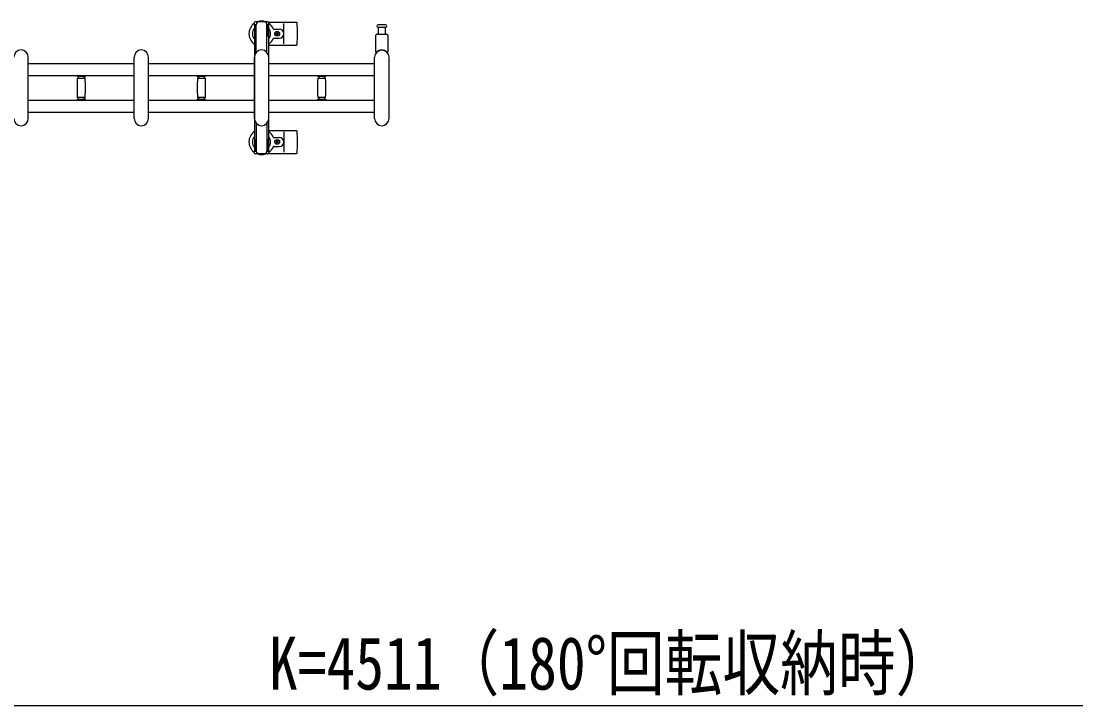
# Model space of a CAD drawing. Units: millimetres, scale not verified. Extents: x -16820 to 16820, y -11880 to 11880.
# Drawn here: x 10487 to 12242, y 1252 to 2391 of the extents above; entities that cross this region are included whole.
import ezdxf
from ezdxf.enums import TextEntityAlignment as Align

# ---------------------------------------------------------------- set-up
doc = ezdxf.new("R2010")
doc.units = ezdxf.units.MM
doc.header["$LTSCALE"] = 50
for name, color, linetype in [('0-3_YKK_13', 4, 'Continuous'), ('0-4_YKK_A1', 4, 'Continuous'), ('0-5_YKK_D', 6, 'Continuous')]:
    doc.layers.add(name, color=color, linetype=linetype)
doc.styles.add('ＭＳ ゴシック', font='')
doc.styles.get('ＭＳ ゴシック').set_extended_font_data('MS Gothic')

msp = doc.modelspace()

# ---------------------------------------------------------------- linework, layer by layer
at = {"layer": '0-3_YKK_13'}
for p, q in [((10897.38, 2390), (10876.78, 2390)), ((10899.11, 2389), (10945.18, 2389)), ((10899.38, 2385.2), (10899.38, 2388)), ((10924.08, 2353), (10924.08, 2387)), ((10876.28, 2381.7), (10877.08, 2381.7)), ((10876.28, 2371.19), (10876.28, 2381.7)), ((10877.88, 2365.2), (10876.28, 2371.19)), ((10877.08, 2368.2), (10877.08, 2385.2)), ((10878.08, 2338.94), (10878.08, 2385)), ((10896.08, 2385.2), (10899.38, 2385.2)), ((10896.08, 2338.94), (10896.08, 2385)), ((10896.27, 2365.2), (10897.88, 2371.19)), ((10897.08, 2368.2), (10897.08, 2385.2)), ((10897.88, 2381.7), (10897.08, 2381.7)), ((10897.88, 2371.19), (10897.88, 2381.7)), ((10907.37, 2377.5), (10916.58, 2377.5)), ((10911.76, 2370.44), (10910.88, 2370.44)), ((10914.4, 2369.56), (10915.28, 2369.56)), ((11079.08, 2369.5), (11095.08, 2369.5)), ((11080.83, 2381), (11093.33, 2381)), ((11081.58, 2369.5), (11081.58, 2381)), ((11092.58, 2381), (11092.58, 2369.5)), ((10877.88, 2365.2), (10878.08, 2365.2)), ((10896.27, 2365.2), (10896.08, 2365.2)), ((10907.37, 2362.5), (10916.58, 2362.5)), ((11077.08, 2339.67), (11077.08, 2367.5)), ((11097.08, 2367.5), (11097.08, 2339.67)), ((10899.08, 2351), (10945.18, 2351)), ((10499.08, 2229), (10499.08, 2331)), ((10675.08, 2229), (10675.08, 2331)), ((10699.08, 2229), (10699.08, 2331)), ((10875.08, 2229), (10875.08, 2331)), ((10899.08, 2229), (10899.08, 2331)), ((11075.08, 2229), (11075.08, 2331)), ((11099.08, 2229), (11099.08, 2331)), ((10580.08, 2300.6), (10580.08, 2299.3)), ((10580.08, 2300.6), (10587.08, 2300.6)), ((10587.08, 2299), (10580.38, 2299)), ((10582.08, 2299), (10582.08, 2296)), ((10587.08, 2300.6), (10594.08, 2300.6)), ((10593.78, 2299), (10587.08, 2299)), ((10592.08, 2296), (10592.08, 2299)), ((10594.08, 2299.3), (10594.08, 2300.6)), ((10780.08, 2300.6), (10780.08, 2299.3)), ((10780.08, 2300.6), (10787.08, 2300.6)), ((10787.08, 2299), (10780.38, 2299)), ((10782.08, 2299), (10782.08, 2296)), ((10787.08, 2300.6), (10794.08, 2300.6)), ((10793.78, 2299), (10787.08, 2299)), ((10792.08, 2296), (10792.08, 2299)), ((10794.08, 2299.3), (10794.08, 2300.6)), ((10980.08, 2300.6), (10980.08, 2299.3)), ((10980.08, 2300.6), (10987.08, 2300.6)), ((10987.08, 2299), (10980.38, 2299)), ((10982.08, 2299), (10982.08, 2296)), ((10987.08, 2300.6), (10994.08, 2300.6)), ((10993.78, 2299), (10987.08, 2299)), ((10992.08, 2296), (10992.08, 2299)), ((10994.08, 2299.3), (10994.08, 2300.6)), ((10580.86, 2296), (10593.29, 2296)), ((10780.86, 2296), (10793.29, 2296)), ((10980.86, 2296), (10993.29, 2296)), ((10587.08, 2264), (10580.86, 2264)), ((10582.08, 2264), (10582.08, 2261)), ((10593.29, 2264), (10587.08, 2264)), ((10592.08, 2261), (10592.08, 2264)), ((10787.08, 2264), (10780.86, 2264)), ((10782.08, 2264), (10782.08, 2261)), ((10793.29, 2264), (10787.08, 2264)), ((10792.08, 2261), (10792.08, 2264)), ((10987.08, 2264), (10980.86, 2264)), ((10982.08, 2264), (10982.08, 2261)), ((10993.29, 2264), (10987.08, 2264)), ((10992.08, 2261), (10992.08, 2264)), ((10580.08, 2260.7), (10580.08, 2259.4)), ((10580.08, 2259.4), (10587.08, 2259.4)), ((10580.38, 2261), (10593.78, 2261)), ((10587.08, 2259.4), (10594.08, 2259.4)), ((10594.08, 2259.4), (10594.08, 2260.7)), ((10780.08, 2260.7), (10780.08, 2259.4)), ((10780.08, 2259.4), (10787.08, 2259.4)), ((10780.38, 2261), (10793.78, 2261)), ((10787.08, 2259.4), (10794.08, 2259.4)), ((10794.08, 2259.4), (10794.08, 2260.7)), ((10980.08, 2260.7), (10980.08, 2259.4)), ((10980.08, 2259.4), (10987.08, 2259.4)), ((10980.38, 2261), (10993.78, 2261)), ((10987.08, 2259.4), (10994.08, 2259.4)), ((10994.08, 2259.4), (10994.08, 2260.7)), ((10878.08, 2221.06), (10878.08, 2175)), ((10896.08, 2221.06), (10896.08, 2175)), ((10877.88, 2194.8), (10876.28, 2188.81)), ((10877.88, 2194.8), (10878.08, 2194.8)), ((10896.27, 2194.8), (10896.08, 2194.8)), ((10896.27, 2194.8), (10897.88, 2188.81)), ((10899.08, 2209), (10945.18, 2209)), ((10907.37, 2197.5), (10916.58, 2197.5)), ((10924.08, 2207), (10924.08, 2173)), ((10876.28, 2188.81), (10876.28, 2178.3)), ((10876.28, 2178.3), (10877.08, 2178.3)), ((10877.08, 2191.8), (10877.08, 2174.8)), ((10897.08, 2191.8), (10897.08, 2174.8)), ((10897.88, 2178.3), (10897.08, 2178.3)), ((10897.88, 2188.81), (10897.88, 2178.3)), ((10907.37, 2182.5), (10916.58, 2182.5)), ((10911.76, 2189.56), (10910.88, 2189.56)), ((10914.4, 2190.44), (10915.28, 2190.44)), ((10897.38, 2170), (10876.78, 2170)), ((10896.08, 2174.8), (10899.38, 2174.8)), ((10899.11, 2171), (10945.18, 2171)), ((10899.38, 2174.8), (10899.38, 2172))]:
    msp.add_line(p, q, dxfattribs=at)
for points in [[(10874.78, 2388), (10874.78, 2385.2), (10878.08, 2385.2)], [(10910.88, 2370.44), (10910.88, 2369.56), (10911.76, 2369.56)], [(10913.52, 2371.32), (10913.52, 2372.2), (10912.64, 2372.2), (10912.64, 2371.32)], [(10915.28, 2369.56), (10915.28, 2370.44), (10914.4, 2370.44)], [(11093.33, 2385), (11087.08, 2385), (11080.83, 2385)], [(10912.64, 2368.68), (10912.64, 2367.8), (10913.52, 2367.8), (10913.52, 2368.68)], [(10910.88, 2189.56), (10910.88, 2190.44), (10911.76, 2190.44)], [(10912.64, 2191.32), (10912.64, 2192.2), (10913.52, 2192.2), (10913.52, 2191.32)], [(10913.52, 2188.68), (10913.52, 2187.8), (10912.64, 2187.8), (10912.64, 2188.68)], [(10915.28, 2190.44), (10915.28, 2189.56), (10914.4, 2189.56)], [(10874.78, 2172), (10874.78, 2174.8), (10878.08, 2174.8)]]:
    msp.add_lwpolyline(points, dxfattribs=at)
for centre in [(10913.08, 2370), (10913.08, 2190)]:
    msp.add_circle(centre, 4, dxfattribs=at)
for centre, radius, start, end in [((10887.08, 2370), 21, 125.85347, 235.1501), ((10876.78, 2388), 2, 90, 180), ((10883.08, 2385), 5, 90, 180), ((10887.08, 2370), 21, 72.24721, 107.75279), ((10891.08, 2385), 5, 0, 90), ((10897.38, 2388), 2, 0, 90), ((10887.08, 2370), 21, 22.72842, 54.14653), ((10945.18, 2388), 1, 5.73917, 90), ((10766.08, 2370), 181, 354.26083, 5.73917), ((10887.08, 2370), 15, 143.1301, 216.8699), ((10887.08, 2370), 15, 323.1301, 36.8699), ((10907.37, 2378.5), 1, 202.72842, 270), ((10911.76, 2371.32), 0.88, 270, 0), ((10911.76, 2368.68), 0.88, 0, 90), ((10914.4, 2371.32), 0.88, 180, 270), ((10914.4, 2368.68), 0.88, 90, 180), ((10916.58, 2370), 7.5, 270, 90), ((11079.08, 2367.5), 2, 90, 180), ((11080.83, 2383), 2, 90, 180), ((11080.83, 2383), 2, 180, 270), ((11093.33, 2383), 2, 0, 90), ((11093.33, 2383), 2, 270, 0), ((11095.08, 2367.5), 2, 0, 90), ((10887.08, 2370), 21, 304.8499, 337.27158), ((10907.37, 2361.5), 1, 90, 157.27158), ((10945.18, 2352), 1, 270, 354.26083), ((10487.08, 2331), 12, 0, 180), ((10687.08, 2331), 12, 0, 180), ((10887.08, 2331), 12, 0, 180), ((11087.08, 2331), 12, 0, 180), ((11078.08, 2339.67), 1, 180, 316.0544), ((11087.08, 2331), 11.5, 43.94553, 136.0544), ((11096.08, 2339.67), 1, 223.94553, 0), ((10580.38, 2299.3), 0.3, 180, 270), ((10593.78, 2299.3), 0.3, 270, 0), ((10780.38, 2299.3), 0.3, 180, 270), ((10793.78, 2299.3), 0.3, 270, 0), ((10980.38, 2299.3), 0.3, 180, 270), ((10993.78, 2299.3), 0.3, 270, 0), ((10836.08, 2280), 256, 176.47982, 183.52018), ((10580.86, 2295.7), 0.3, 90, 176.47982), ((10593.29, 2295.7), 0.3, 3.52018, 90), ((10338.08, 2280), 256, 356.47982, 3.52018), ((11036.08, 2280), 256, 176.47982, 183.52018), ((10780.86, 2295.7), 0.3, 90, 176.47982), ((10793.29, 2295.7), 0.3, 3.52018, 90), ((10538.08, 2280), 256, 356.47982, 3.52018), ((11236.08, 2280), 256, 176.47982, 183.52018), ((10980.86, 2295.7), 0.3, 90, 176.47982), ((10993.29, 2295.7), 0.3, 3.52018, 90), ((10738.08, 2280), 256, 356.47982, 3.52018), ((10580.86, 2264.3), 0.3, 183.52018, 270), ((10593.29, 2264.3), 0.3, 270, 356.47982), ((10780.86, 2264.3), 0.3, 183.52018, 270), ((10793.29, 2264.3), 0.3, 270, 356.47982), ((10980.86, 2264.3), 0.3, 183.52018, 270), ((10993.29, 2264.3), 0.3, 270, 356.47982), ((10580.38, 2260.7), 0.3, 90, 180), ((10593.78, 2260.7), 0.3, 0, 90), ((10780.38, 2260.7), 0.3, 90, 180), ((10793.78, 2260.7), 0.3, 0, 90), ((10980.38, 2260.7), 0.3, 90, 180), ((10993.78, 2260.7), 0.3, 0, 90), ((10487.08, 2229), 12, 180, 0), ((10687.08, 2229), 12, 180, 0), ((10887.08, 2229), 12, 180, 0), ((11087.08, 2229), 12, 180, 0), ((10887.08, 2190), 21, 124.8499, 234.14653), ((10887.08, 2190), 15, 143.1301, 216.8699), ((10887.08, 2190), 21, 22.72842, 55.1501), ((10887.08, 2190), 15, 323.1301, 36.8699), ((10907.37, 2198.5), 1, 202.72842, 270), ((10916.58, 2190), 7.5, 270, 90), ((10945.18, 2208), 1, 5.73917, 90), ((10766.08, 2190), 181, 354.26083, 5.73917), ((10887.08, 2190), 21, 305.85347, 337.27158), ((10907.37, 2181.5), 1, 90, 157.27158), ((10911.76, 2191.32), 0.88, 270, 0), ((10911.76, 2188.68), 0.88, 0, 90), ((10914.4, 2191.32), 0.88, 180, 270), ((10914.4, 2188.68), 0.88, 90, 180), ((10876.78, 2172), 2, 180, 270), ((10883.08, 2175), 5, 180, 270), ((10887.08, 2190), 21, 252.24721, 287.75279), ((10891.08, 2175), 5, 270, 0), ((10897.38, 2172), 2, 270, 0), ((10945.18, 2172), 1, 270, 354.26083)]:
    msp.add_arc(centre, radius, start, end, dxfattribs=at)
at = {"layer": '0-4_YKK_A1'}
for p, q in [((10875.08, 2385), (10875.08, 2175)), ((10877.08, 2385), (10875.08, 2385)), ((10899.08, 2385), (10897.08, 2385)), ((10899.08, 2175), (10899.08, 2385)), ((10499.08, 2320.5), (10675.08, 2320.5)), ((10699.08, 2320.5), (10875.08, 2320.5)), ((10899.08, 2320.5), (11075.08, 2320.5)), ((10499.08, 2300.5), (10675.08, 2300.5)), ((10699.08, 2300.5), (10875.08, 2300.5)), ((10899.08, 2300.5), (11075.08, 2300.5)), ((10499.08, 2259.5), (10675.08, 2259.5)), ((10699.08, 2259.5), (10875.08, 2259.5)), ((10899.08, 2259.5), (11075.08, 2259.5)), ((10499.08, 2239.5), (10675.08, 2239.5)), ((10699.08, 2239.5), (10875.08, 2239.5)), ((10899.08, 2239.5), (11075.08, 2239.5)), ((10875.08, 2175), (10878.08, 2175)), ((10896.08, 2175), (10899.08, 2175))]:
    msp.add_line(p, q, dxfattribs=at)
at = {"layer": '0-5_YKK_D'}
msp.add_line((13935.58, 1252), (9424.58, 1252), dxfattribs=at)

# ---------------------------------------------------------------- texts
at = {"layer": '0-5_YKK_D', "style": 'ＭＳ ゴシック', "width": 0.8}
msp.add_text('K=4511（180°回転収納時）', height=87.98, dxfattribs=at).set_placement((10899.28, 1252.8), align=Align.BOTTOM_LEFT)

doc.saveas('drawing.dxf')
